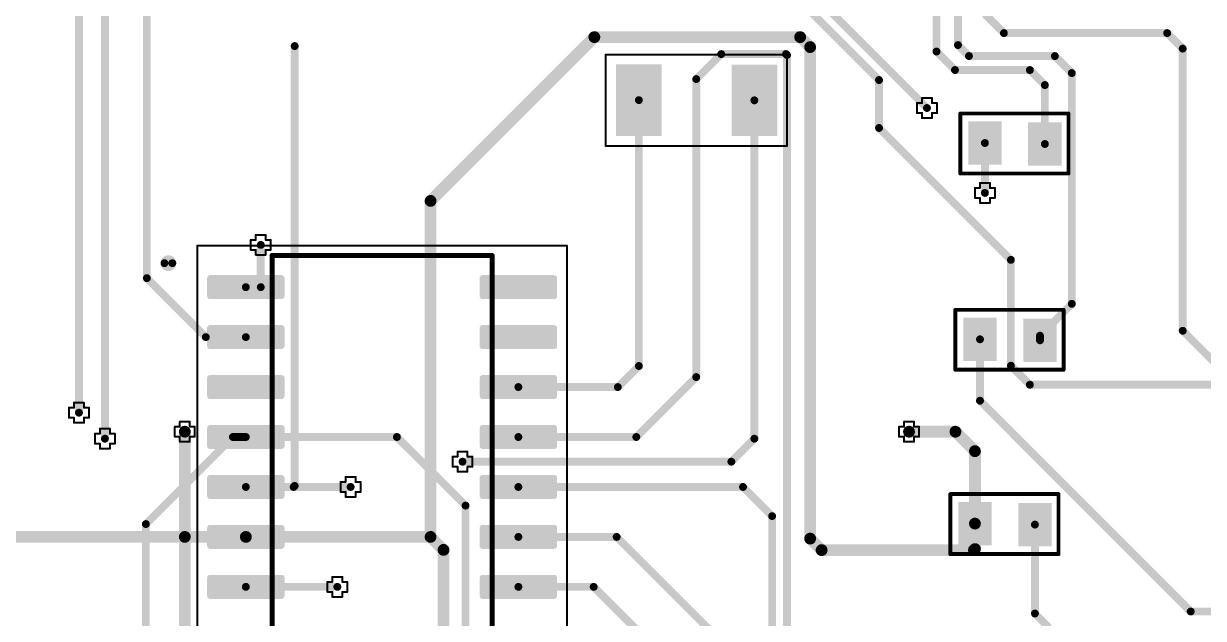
# Paper-space layout 'Лист1' of a CAD drawing. Header units: millimetres. Extents: x 20 to 579, y 6 to 381.
# Drawn here: x 165.99 to 195.99, y 294.32 to 309.45 of the extents above; entities that cross this region are included whole.
import ezdxf

# ---------------------------------------------------------------- set-up
doc = ezdxf.new("R2010")
doc.units = ezdxf.units.MM
for name, color, linetype in [('DrillDrawing', 1, 'Continuous'), ('Mechanical13', 56, 'Continuous'), ('Mechanical15', 56, 'Continuous'), ('Mechanical2', 216, 'Continuous'), ('TopLayer', 1, 'Continuous')]:
    doc.layers.add(name, color=color, linetype=linetype)

psp = doc.layouts.new('Лист1')

# ---------------------------------------------------------------- hatches: boundary and pattern name
at = {"layer": 'TopLayer'}
for points in [[(181.055, 308.41), (182.215, 308.41), (182.215, 306.591), (181.055, 306.591)], [(183.992, 308.405), (185.152, 308.405), (185.152, 306.585), (183.992, 306.585)], [(190.859, 306.96), (190.859, 305.86), (190.009, 305.86), (190.009, 306.96)], [(192.384, 306.935), (192.384, 305.835), (191.534, 305.835), (191.534, 306.935)], [(190.734, 301.969), (190.734, 300.869), (189.884, 300.869), (189.884, 301.969)], [(192.259, 301.944), (192.259, 300.844), (191.409, 300.844), (191.409, 301.944)], [(190.606, 297.283), (190.606, 296.183), (189.756, 296.183), (189.756, 297.283)], [(192.131, 297.258), (192.131, 296.158), (191.281, 296.158), (191.281, 297.258)]]:
    psp.add_hatch(color=256, dxfattribs=at).paths.add_polyline_path(points)
h = psp.add_hatch(color=256, dxfattribs=at)
edge = h.paths.add_edge_path()
edge.add_arc((170.732, 302.974), 0.0763, 90, 180)
edge.add_line((170.656, 302.974), (170.656, 302.517))
edge.add_arc((170.732, 302.517), 0.0763, 180, 270)
edge.add_line((170.732, 302.44), (172.549, 302.44))
edge.add_arc((172.549, 302.517), 0.0763, 270, 360)
edge.add_line((172.626, 302.517), (172.626, 302.974))
edge.add_arc((172.549, 302.974), 0.0763, 0, 90)
edge.add_line((172.549, 303.05), (170.732, 303.05))
h = psp.add_hatch(color=256, dxfattribs=at)
edge = h.paths.add_edge_path()
edge.add_arc((177.662, 302.974), 0.0763, 90, 180)
edge.add_line((177.586, 302.974), (177.586, 302.517))
edge.add_arc((177.662, 302.517), 0.0763, 180, 270)
edge.add_line((177.662, 302.44), (179.479, 302.44))
edge.add_arc((179.479, 302.517), 0.0763, 270, 360)
edge.add_line((179.556, 302.517), (179.556, 302.974))
edge.add_arc((179.479, 302.974), 0.0763, 0, 90)
edge.add_line((179.479, 303.05), (177.662, 303.05))
h = psp.add_hatch(color=256, dxfattribs=at)
edge = h.paths.add_edge_path()
edge.add_arc((170.732, 301.704), 0.0763, 90, 180)
edge.add_line((170.656, 301.704), (170.656, 301.247))
edge.add_arc((170.732, 301.247), 0.0763, 180, 270)
edge.add_line((170.732, 301.17), (172.549, 301.17))
edge.add_arc((172.549, 301.247), 0.0763, 270, 360)
edge.add_line((172.626, 301.247), (172.626, 301.704))
edge.add_arc((172.549, 301.704), 0.0763, 0, 90)
edge.add_line((172.549, 301.78), (170.732, 301.78))
h = psp.add_hatch(color=256, dxfattribs=at)
edge = h.paths.add_edge_path()
edge.add_arc((177.662, 301.704), 0.0763, 90, 180)
edge.add_line((177.586, 301.704), (177.586, 301.247))
edge.add_arc((177.662, 301.247), 0.0763, 180, 270)
edge.add_line((177.662, 301.17), (179.479, 301.17))
edge.add_arc((179.479, 301.247), 0.0763, 270, 360)
edge.add_line((179.556, 301.247), (179.556, 301.704))
edge.add_arc((179.479, 301.704), 0.0763, 0, 90)
edge.add_line((179.479, 301.78), (177.662, 301.78))
h = psp.add_hatch(color=256, dxfattribs=at)
edge = h.paths.add_edge_path()
edge.add_arc((170.732, 300.434), 0.0763, 90, 180)
edge.add_line((170.656, 300.434), (170.656, 299.977))
edge.add_arc((170.732, 299.977), 0.0763, 180, 270)
edge.add_line((170.732, 299.9), (172.549, 299.9))
edge.add_arc((172.549, 299.977), 0.0763, 270, 360)
edge.add_line((172.626, 299.977), (172.626, 300.434))
edge.add_arc((172.549, 300.434), 0.0763, 0, 90)
edge.add_line((172.549, 300.51), (170.732, 300.51))
h = psp.add_hatch(color=256, dxfattribs=at)
edge = h.paths.add_edge_path()
edge.add_arc((177.662, 300.434), 0.0763, 90, 180)
edge.add_line((177.586, 300.434), (177.586, 299.977))
edge.add_arc((177.662, 299.977), 0.0763, 180, 270)
edge.add_line((177.662, 299.9), (179.479, 299.9))
edge.add_arc((179.479, 299.977), 0.0763, 270, 360)
edge.add_line((179.556, 299.977), (179.556, 300.434))
edge.add_arc((179.479, 300.434), 0.0763, 0, 90)
edge.add_line((179.479, 300.51), (177.662, 300.51))
h = psp.add_hatch(color=256, dxfattribs=at)
edge = h.paths.add_edge_path()
edge.add_arc((170.732, 299.164), 0.0763, 90, 180)
edge.add_line((170.656, 299.164), (170.656, 298.707))
edge.add_arc((170.732, 298.707), 0.0763, 180, 270)
edge.add_line((170.732, 298.63), (172.549, 298.63))
edge.add_arc((172.549, 298.707), 0.0763, 270, 360)
edge.add_line((172.626, 298.707), (172.626, 299.164))
edge.add_arc((172.549, 299.164), 0.0763, 0, 90)
edge.add_line((172.549, 299.24), (170.732, 299.24))
h = psp.add_hatch(color=256, dxfattribs=at)
edge = h.paths.add_edge_path()
edge.add_arc((177.662, 299.164), 0.0763, 90, 180)
edge.add_line((177.586, 299.164), (177.586, 298.707))
edge.add_arc((177.662, 298.707), 0.0763, 180, 270)
edge.add_line((177.662, 298.63), (179.479, 298.63))
edge.add_arc((179.479, 298.707), 0.0763, 270, 360)
edge.add_line((179.556, 298.707), (179.556, 299.164))
edge.add_arc((179.479, 299.164), 0.0763, 0, 90)
edge.add_line((179.479, 299.24), (177.662, 299.24))
h = psp.add_hatch(color=256, dxfattribs=at)
edge = h.paths.add_edge_path()
edge.add_arc((170.732, 297.894), 0.0763, 90, 180)
edge.add_line((170.656, 297.894), (170.656, 297.437))
edge.add_arc((170.732, 297.437), 0.0763, 180, 270)
edge.add_line((170.732, 297.36), (172.549, 297.36))
edge.add_arc((172.549, 297.437), 0.0763, 270, 360)
edge.add_line((172.626, 297.437), (172.626, 297.894))
edge.add_arc((172.549, 297.894), 0.0763, 0, 90)
edge.add_line((172.549, 297.97), (170.732, 297.97))
h = psp.add_hatch(color=256, dxfattribs=at)
edge = h.paths.add_edge_path()
edge.add_arc((177.662, 297.894), 0.0763, 90, 180)
edge.add_line((177.586, 297.894), (177.586, 297.437))
edge.add_arc((177.662, 297.437), 0.0763, 180, 270)
edge.add_line((177.662, 297.36), (179.479, 297.36))
edge.add_arc((179.479, 297.437), 0.0763, 270, 360)
edge.add_line((179.556, 297.437), (179.556, 297.894))
edge.add_arc((179.479, 297.894), 0.0763, 0, 90)
edge.add_line((179.479, 297.97), (177.662, 297.97))
h = psp.add_hatch(color=256, dxfattribs=at)
edge = h.paths.add_edge_path()
edge.add_arc((170.732, 296.624), 0.0763, 90, 180)
edge.add_line((170.656, 296.624), (170.656, 296.167))
edge.add_arc((170.732, 296.167), 0.0763, 180, 270)
edge.add_line((170.732, 296.09), (172.549, 296.09))
edge.add_arc((172.549, 296.167), 0.0763, 270, 360)
edge.add_line((172.626, 296.167), (172.626, 296.624))
edge.add_arc((172.549, 296.624), 0.0763, 0, 90)
edge.add_line((172.549, 296.7), (170.732, 296.7))
h = psp.add_hatch(color=256, dxfattribs=at)
edge = h.paths.add_edge_path()
edge.add_arc((177.662, 296.624), 0.0763, 90, 180)
edge.add_line((177.586, 296.624), (177.586, 296.167))
edge.add_arc((177.662, 296.167), 0.0763, 180, 270)
edge.add_line((177.662, 296.09), (179.479, 296.09))
edge.add_arc((179.479, 296.167), 0.0763, 270, 360)
edge.add_line((179.556, 296.167), (179.556, 296.624))
edge.add_arc((179.479, 296.624), 0.0763, 0, 90)
edge.add_line((179.479, 296.7), (177.662, 296.7))
h = psp.add_hatch(color=256, dxfattribs=at)
edge = h.paths.add_edge_path()
edge.add_arc((170.732, 295.354), 0.0763, 90, 180)
edge.add_line((170.656, 295.354), (170.656, 294.897))
edge.add_arc((170.732, 294.897), 0.0763, 180, 270)
edge.add_line((170.732, 294.82), (172.549, 294.82))
edge.add_arc((172.549, 294.897), 0.0763, 270, 360)
edge.add_line((172.626, 294.897), (172.626, 295.354))
edge.add_arc((172.549, 295.354), 0.0763, 0, 90)
edge.add_line((172.549, 295.43), (170.732, 295.43))
h = psp.add_hatch(color=256, dxfattribs=at)
edge = h.paths.add_edge_path()
edge.add_arc((177.662, 295.354), 0.0763, 90, 180)
edge.add_line((177.586, 295.354), (177.586, 294.897))
edge.add_arc((177.662, 294.897), 0.0763, 180, 270)
edge.add_line((177.662, 294.82), (179.479, 294.82))
edge.add_arc((179.479, 294.897), 0.0763, 270, 360)
edge.add_line((179.556, 294.897), (179.556, 295.354))
edge.add_arc((179.479, 295.354), 0.0763, 0, 90)
edge.add_line((179.479, 295.43), (177.662, 295.43))

# ---------------------------------------------------------------- linework, layer by layer
at = {"layer": 'DrillDrawing', "const_width": 0.0508}
for points in [[(188.834, 307.427), (188.834, 307.554)], [(188.834, 307.554), (189.088, 307.554)], [(189.088, 307.427), (189.088, 307.554)], [(188.707, 307.173), (188.707, 307.427)], [(188.707, 307.427), (188.834, 307.427)], [(189.088, 307.427), (189.215, 307.427)], [(189.215, 307.173), (189.215, 307.427)], [(188.707, 307.173), (188.834, 307.173)], [(188.834, 307.046), (188.834, 307.173)], [(188.834, 307.046), (189.088, 307.046)], [(189.088, 307.173), (189.215, 307.173)], [(189.088, 307.046), (189.088, 307.173)], [(190.307, 305.268), (190.307, 305.395)], [(190.307, 305.395), (190.561, 305.395)], [(190.561, 305.268), (190.561, 305.395)], [(190.18, 305.014), (190.18, 305.268)], [(190.18, 305.268), (190.307, 305.268)], [(190.561, 305.268), (190.688, 305.268)], [(190.688, 305.014), (190.688, 305.268)], [(190.18, 305.014), (190.307, 305.014)], [(190.307, 304.887), (190.307, 305.014)], [(190.307, 304.887), (190.561, 304.887)], [(190.561, 305.014), (190.688, 305.014)], [(190.561, 304.887), (190.561, 305.014)], [(171.766, 303.693), (171.766, 303.947)], [(171.766, 303.947), (171.893, 303.947)], [(171.893, 303.947), (171.893, 304.074)], [(171.893, 304.074), (172.147, 304.074)], [(172.147, 303.947), (172.147, 304.074)], [(172.147, 303.947), (172.274, 303.947)], [(172.274, 303.693), (172.274, 303.947)], [(171.766, 303.693), (171.893, 303.693)], [(171.893, 303.566), (171.893, 303.693)], [(172.147, 303.693), (172.274, 303.693)], [(172.147, 303.566), (172.147, 303.693)], [(171.893, 303.566), (172.147, 303.566)], [(167.27, 299.68), (167.27, 299.807)], [(167.27, 299.807), (167.524, 299.807)], [(167.524, 299.68), (167.524, 299.807)], [(167.143, 299.426), (167.143, 299.68)], [(167.143, 299.68), (167.27, 299.68)], [(167.143, 299.426), (167.27, 299.426)], [(167.27, 299.299), (167.27, 299.426)], [(167.524, 299.68), (167.651, 299.68)], [(167.524, 299.426), (167.651, 299.426)], [(167.524, 299.299), (167.524, 299.426)], [(167.651, 299.426), (167.651, 299.68)], [(167.27, 299.299), (167.524, 299.299)], [(167.93, 299.019), (167.93, 299.146)], [(167.93, 299.146), (168.184, 299.146)], [(168.184, 299.019), (168.184, 299.146)], [(169.835, 298.943), (169.835, 299.197)], [(169.835, 299.197), (169.962, 299.197)], [(169.962, 299.197), (169.962, 299.324)], [(169.962, 299.324), (170.216, 299.324)], [(170.216, 299.197), (170.216, 299.324)], [(170.216, 299.197), (170.343, 299.197)], [(170.343, 298.943), (170.343, 299.197)], [(188.25, 298.943), (188.25, 299.197)], [(188.25, 299.197), (188.377, 299.197)], [(188.377, 299.197), (188.377, 299.324)], [(188.377, 299.324), (188.631, 299.324)], [(188.631, 299.197), (188.631, 299.324)], [(188.631, 299.197), (188.758, 299.197)], [(188.758, 298.943), (188.758, 299.197)], [(167.803, 298.765), (167.803, 299.019)], [(167.803, 299.019), (167.93, 299.019)], [(168.184, 299.019), (168.311, 299.019)], [(168.311, 298.765), (168.311, 299.019)], [(169.835, 298.943), (169.962, 298.943)], [(169.962, 298.816), (169.962, 298.943)], [(169.962, 298.816), (170.216, 298.816)], [(170.216, 298.943), (170.343, 298.943)], [(170.216, 298.816), (170.216, 298.943)], [(188.25, 298.943), (188.377, 298.943)], [(188.377, 298.816), (188.377, 298.943)], [(188.377, 298.816), (188.631, 298.816)], [(188.631, 298.943), (188.758, 298.943)], [(188.631, 298.816), (188.631, 298.943)], [(167.803, 298.765), (167.93, 298.765)], [(167.93, 298.638), (167.93, 298.765)], [(167.93, 298.638), (168.184, 298.638)], [(168.184, 298.765), (168.311, 298.765)], [(168.184, 298.638), (168.184, 298.765)], [(177.023, 298.435), (177.023, 298.562)], [(177.023, 298.562), (177.277, 298.562)], [(177.277, 298.435), (177.277, 298.562)], [(176.896, 298.181), (176.896, 298.435)], [(176.896, 298.435), (177.023, 298.435)], [(177.277, 298.435), (177.404, 298.435)], [(177.404, 298.181), (177.404, 298.435)], [(174.179, 297.792), (174.179, 297.919)], [(174.179, 297.919), (174.433, 297.919)], [(174.433, 297.792), (174.433, 297.919)], [(176.896, 298.181), (177.023, 298.181)], [(177.023, 298.054), (177.023, 298.181)], [(177.023, 298.054), (177.277, 298.054)], [(177.277, 298.181), (177.404, 298.181)], [(177.277, 298.054), (177.277, 298.181)], [(174.052, 297.538), (174.052, 297.792)], [(174.052, 297.792), (174.179, 297.792)], [(174.433, 297.792), (174.56, 297.792)], [(174.56, 297.538), (174.56, 297.792)], [(174.052, 297.538), (174.179, 297.538)], [(174.179, 297.411), (174.179, 297.538)], [(174.179, 297.411), (174.433, 297.411)], [(174.433, 297.538), (174.56, 297.538)], [(174.433, 297.411), (174.433, 297.538)], [(173.714, 294.998), (173.714, 295.252)], [(173.714, 295.252), (173.841, 295.252)], [(173.841, 295.252), (173.841, 295.379)], [(173.841, 295.379), (174.095, 295.379)], [(174.095, 295.252), (174.095, 295.379)], [(174.095, 295.252), (174.222, 295.252)], [(174.222, 294.998), (174.222, 295.252)], [(173.714, 294.998), (173.841, 294.998)], [(173.841, 294.871), (173.841, 294.998)], [(174.095, 294.998), (174.222, 294.998)], [(174.095, 294.871), (174.095, 294.998)], [(173.841, 294.871), (174.095, 294.871)]]:
    psp.add_lwpolyline(points, dxfattribs=at)
at = {"layer": 'DrillDrawing', "const_width": 0.0254}
for points in [[(188.822, 307.554, 1), (188.847, 307.554, 1)], [(188.822, 307.554, 1), (188.847, 307.554, 1)], [(189.076, 307.554, 1), (189.101, 307.554, 1)], [(189.076, 307.554, 1), (189.101, 307.554, 1)], [(188.695, 307.427, 1), (188.72, 307.427, 1)], [(188.695, 307.427, 1), (188.72, 307.427, 1)], [(188.822, 307.427, 1), (188.847, 307.427, 1)], [(188.822, 307.427, 1), (188.847, 307.427, 1)], [(189.076, 307.427, 1), (189.101, 307.427, 1)], [(189.076, 307.427, 1), (189.101, 307.427, 1)], [(189.203, 307.427, 1), (189.228, 307.427, 1)], [(189.203, 307.427, 1), (189.228, 307.427, 1)], [(188.695, 307.173, 1), (188.72, 307.173, 1)], [(188.695, 307.173, 1), (188.72, 307.173, 1)], [(188.822, 307.173, 1), (188.847, 307.173, 1)], [(188.822, 307.173, 1), (188.847, 307.173, 1)], [(188.822, 307.046, 1), (188.847, 307.046, 1)], [(188.822, 307.046, 1), (188.847, 307.046, 1)], [(189.076, 307.173, 1), (189.101, 307.173, 1)], [(189.076, 307.173, 1), (189.101, 307.173, 1)], [(189.076, 307.046, 1), (189.101, 307.046, 1)], [(189.076, 307.046, 1), (189.101, 307.046, 1)], [(189.203, 307.173, 1), (189.228, 307.173, 1)], [(189.203, 307.173, 1), (189.228, 307.173, 1)], [(190.294, 305.395, 1), (190.319, 305.395, 1)], [(190.294, 305.395, 1), (190.319, 305.395, 1)], [(190.548, 305.395, 1), (190.573, 305.395, 1)], [(190.548, 305.395, 1), (190.573, 305.395, 1)], [(190.167, 305.268, 1), (190.192, 305.268, 1)], [(190.167, 305.268, 1), (190.192, 305.268, 1)], [(190.294, 305.268, 1), (190.319, 305.268, 1)], [(190.294, 305.268, 1), (190.319, 305.268, 1)], [(190.548, 305.268, 1), (190.573, 305.268, 1)], [(190.548, 305.268, 1), (190.573, 305.268, 1)], [(190.675, 305.268, 1), (190.7, 305.268, 1)], [(190.675, 305.268, 1), (190.7, 305.268, 1)], [(190.167, 305.014, 1), (190.192, 305.014, 1)], [(190.167, 305.014, 1), (190.192, 305.014, 1)], [(190.294, 305.014, 1), (190.319, 305.014, 1)], [(190.294, 305.014, 1), (190.319, 305.014, 1)], [(190.294, 304.887, 1), (190.319, 304.887, 1)], [(190.294, 304.887, 1), (190.319, 304.887, 1)], [(190.548, 305.014, 1), (190.573, 305.014, 1)], [(190.548, 305.014, 1), (190.573, 305.014, 1)], [(190.548, 304.887, 1), (190.573, 304.887, 1)], [(190.548, 304.887, 1), (190.573, 304.887, 1)], [(190.675, 305.014, 1), (190.7, 305.014, 1)], [(190.675, 305.014, 1), (190.7, 305.014, 1)], [(171.753, 303.947, 1), (171.778, 303.947, 1)], [(171.753, 303.947, 1), (171.778, 303.947, 1)], [(171.88, 304.074, 1), (171.905, 304.074, 1)], [(171.88, 304.074, 1), (171.905, 304.074, 1)], [(171.88, 303.947, 1), (171.905, 303.947, 1)], [(171.88, 303.947, 1), (171.905, 303.947, 1)], [(172.134, 304.074, 1), (172.159, 304.074, 1)], [(172.134, 304.074, 1), (172.159, 304.074, 1)], [(172.134, 303.947, 1), (172.159, 303.947, 1)], [(172.134, 303.947, 1), (172.159, 303.947, 1)], [(172.261, 303.947, 1), (172.286, 303.947, 1)], [(172.261, 303.947, 1), (172.286, 303.947, 1)], [(171.753, 303.693, 1), (171.778, 303.693, 1)], [(171.753, 303.693, 1), (171.778, 303.693, 1)], [(171.88, 303.693, 1), (171.905, 303.693, 1)], [(171.88, 303.693, 1), (171.905, 303.693, 1)], [(172.134, 303.693, 1), (172.159, 303.693, 1)], [(172.134, 303.693, 1), (172.159, 303.693, 1)], [(172.261, 303.693, 1), (172.286, 303.693, 1)], [(172.261, 303.693, 1), (172.286, 303.693, 1)], [(171.88, 303.566, 1), (171.905, 303.566, 1)], [(171.88, 303.566, 1), (171.905, 303.566, 1)], [(172.134, 303.566, 1), (172.159, 303.566, 1)], [(172.134, 303.566, 1), (172.159, 303.566, 1)], [(167.257, 299.807, 1), (167.283, 299.807, 1)], [(167.257, 299.807, 1), (167.283, 299.807, 1)], [(167.511, 299.807, 1), (167.537, 299.807, 1)], [(167.511, 299.807, 1), (167.537, 299.807, 1)], [(167.13, 299.68, 1), (167.156, 299.68, 1)], [(167.13, 299.68, 1), (167.156, 299.68, 1)], [(167.13, 299.426, 1), (167.156, 299.426, 1)], [(167.13, 299.426, 1), (167.156, 299.426, 1)], [(167.257, 299.68, 1), (167.283, 299.68, 1)], [(167.257, 299.68, 1), (167.283, 299.68, 1)], [(167.257, 299.426, 1), (167.283, 299.426, 1)], [(167.257, 299.426, 1), (167.283, 299.426, 1)], [(167.511, 299.68, 1), (167.537, 299.68, 1)], [(167.511, 299.68, 1), (167.537, 299.68, 1)], [(167.511, 299.426, 1), (167.537, 299.426, 1)], [(167.511, 299.426, 1), (167.537, 299.426, 1)], [(167.638, 299.68, 1), (167.664, 299.68, 1)], [(167.638, 299.68, 1), (167.664, 299.68, 1)], [(167.638, 299.426, 1), (167.664, 299.426, 1)], [(167.638, 299.426, 1), (167.664, 299.426, 1)], [(167.257, 299.299, 1), (167.283, 299.299, 1)], [(167.257, 299.299, 1), (167.283, 299.299, 1)], [(167.511, 299.299, 1), (167.537, 299.299, 1)], [(167.511, 299.299, 1), (167.537, 299.299, 1)], [(167.918, 299.146, 1), (167.943, 299.146, 1)], [(167.918, 299.146, 1), (167.943, 299.146, 1)], [(168.172, 299.146, 1), (168.197, 299.146, 1)], [(168.172, 299.146, 1), (168.197, 299.146, 1)], [(169.823, 299.197, 1), (169.848, 299.197, 1)], [(169.823, 299.197, 1), (169.848, 299.197, 1)], [(169.95, 299.324, 1), (169.975, 299.324, 1)], [(169.95, 299.324, 1), (169.975, 299.324, 1)], [(169.95, 299.197, 1), (169.975, 299.197, 1)], [(169.95, 299.197, 1), (169.975, 299.197, 1)], [(170.204, 299.324, 1), (170.229, 299.324, 1)], [(170.204, 299.324, 1), (170.229, 299.324, 1)], [(170.204, 299.197, 1), (170.229, 299.197, 1)], [(170.204, 299.197, 1), (170.229, 299.197, 1)], [(170.331, 299.197, 1), (170.356, 299.197, 1)], [(170.331, 299.197, 1), (170.356, 299.197, 1)], [(188.238, 299.197, 1), (188.263, 299.197, 1)], [(188.238, 299.197, 1), (188.263, 299.197, 1)], [(188.365, 299.324, 1), (188.39, 299.324, 1)], [(188.365, 299.324, 1), (188.39, 299.324, 1)], [(188.365, 299.197, 1), (188.39, 299.197, 1)], [(188.365, 299.197, 1), (188.39, 299.197, 1)], [(188.619, 299.324, 1), (188.644, 299.324, 1)], [(188.619, 299.324, 1), (188.644, 299.324, 1)], [(188.619, 299.197, 1), (188.644, 299.197, 1)], [(188.619, 299.197, 1), (188.644, 299.197, 1)], [(188.746, 299.197, 1), (188.771, 299.197, 1)], [(188.746, 299.197, 1), (188.771, 299.197, 1)], [(167.791, 299.019, 1), (167.816, 299.019, 1)], [(167.791, 299.019, 1), (167.816, 299.019, 1)], [(167.918, 299.019, 1), (167.943, 299.019, 1)], [(167.918, 299.019, 1), (167.943, 299.019, 1)], [(168.172, 299.019, 1), (168.197, 299.019, 1)], [(168.172, 299.019, 1), (168.197, 299.019, 1)], [(168.299, 299.019, 1), (168.324, 299.019, 1)], [(168.299, 299.019, 1), (168.324, 299.019, 1)], [(169.823, 298.943, 1), (169.848, 298.943, 1)], [(169.823, 298.943, 1), (169.848, 298.943, 1)], [(169.95, 298.943, 1), (169.975, 298.943, 1)], [(169.95, 298.943, 1), (169.975, 298.943, 1)], [(169.95, 298.816, 1), (169.975, 298.816, 1)], [(169.95, 298.816, 1), (169.975, 298.816, 1)], [(170.204, 298.943, 1), (170.229, 298.943, 1)], [(170.204, 298.943, 1), (170.229, 298.943, 1)], [(170.204, 298.816, 1), (170.229, 298.816, 1)], [(170.204, 298.816, 1), (170.229, 298.816, 1)], [(170.331, 298.943, 1), (170.356, 298.943, 1)], [(170.331, 298.943, 1), (170.356, 298.943, 1)], [(188.238, 298.943, 1), (188.263, 298.943, 1)], [(188.238, 298.943, 1), (188.263, 298.943, 1)], [(188.365, 298.943, 1), (188.39, 298.943, 1)], [(188.365, 298.943, 1), (188.39, 298.943, 1)], [(188.365, 298.816, 1), (188.39, 298.816, 1)], [(188.365, 298.816, 1), (188.39, 298.816, 1)], [(188.619, 298.943, 1), (188.644, 298.943, 1)], [(188.619, 298.943, 1), (188.644, 298.943, 1)], [(188.619, 298.816, 1), (188.644, 298.816, 1)], [(188.619, 298.816, 1), (188.644, 298.816, 1)], [(188.746, 298.943, 1), (188.771, 298.943, 1)], [(188.746, 298.943, 1), (188.771, 298.943, 1)], [(167.791, 298.765, 1), (167.816, 298.765, 1)], [(167.791, 298.765, 1), (167.816, 298.765, 1)], [(167.918, 298.765, 1), (167.943, 298.765, 1)], [(167.918, 298.765, 1), (167.943, 298.765, 1)], [(167.918, 298.638, 1), (167.943, 298.638, 1)], [(167.918, 298.638, 1), (167.943, 298.638, 1)], [(168.172, 298.765, 1), (168.197, 298.765, 1)], [(168.172, 298.765, 1), (168.197, 298.765, 1)], [(168.172, 298.638, 1), (168.197, 298.638, 1)], [(168.172, 298.638, 1), (168.197, 298.638, 1)], [(168.299, 298.765, 1), (168.324, 298.765, 1)], [(168.299, 298.765, 1), (168.324, 298.765, 1)], [(177.011, 298.562, 1), (177.036, 298.562, 1)], [(177.011, 298.562, 1), (177.036, 298.562, 1)], [(177.265, 298.562, 1), (177.29, 298.562, 1)], [(177.265, 298.562, 1), (177.29, 298.562, 1)], [(176.884, 298.435, 1), (176.909, 298.435, 1)], [(176.884, 298.435, 1), (176.909, 298.435, 1)], [(177.011, 298.435, 1), (177.036, 298.435, 1)], [(177.011, 298.435, 1), (177.036, 298.435, 1)], [(177.265, 298.435, 1), (177.29, 298.435, 1)], [(177.265, 298.435, 1), (177.29, 298.435, 1)], [(177.392, 298.435, 1), (177.417, 298.435, 1)], [(177.392, 298.435, 1), (177.417, 298.435, 1)], [(174.166, 297.919, 1), (174.191, 297.919, 1)], [(174.166, 297.919, 1), (174.191, 297.919, 1)], [(174.42, 297.919, 1), (174.445, 297.919, 1)], [(174.42, 297.919, 1), (174.445, 297.919, 1)], [(176.884, 298.181, 1), (176.909, 298.181, 1)], [(176.884, 298.181, 1), (176.909, 298.181, 1)], [(177.011, 298.181, 1), (177.036, 298.181, 1)], [(177.011, 298.181, 1), (177.036, 298.181, 1)], [(177.011, 298.054, 1), (177.036, 298.054, 1)], [(177.011, 298.054, 1), (177.036, 298.054, 1)], [(177.265, 298.181, 1), (177.29, 298.181, 1)], [(177.265, 298.181, 1), (177.29, 298.181, 1)], [(177.265, 298.054, 1), (177.29, 298.054, 1)], [(177.265, 298.054, 1), (177.29, 298.054, 1)], [(177.392, 298.181, 1), (177.417, 298.181, 1)], [(177.392, 298.181, 1), (177.417, 298.181, 1)], [(174.039, 297.792, 1), (174.064, 297.792, 1)], [(174.039, 297.792, 1), (174.064, 297.792, 1)], [(174.166, 297.792, 1), (174.191, 297.792, 1)], [(174.166, 297.792, 1), (174.191, 297.792, 1)], [(174.42, 297.792, 1), (174.445, 297.792, 1)], [(174.42, 297.792, 1), (174.445, 297.792, 1)], [(174.547, 297.792, 1), (174.572, 297.792, 1)], [(174.547, 297.792, 1), (174.572, 297.792, 1)], [(174.039, 297.538, 1), (174.064, 297.538, 1)], [(174.039, 297.538, 1), (174.064, 297.538, 1)], [(174.166, 297.538, 1), (174.191, 297.538, 1)], [(174.166, 297.538, 1), (174.191, 297.538, 1)], [(174.166, 297.411, 1), (174.191, 297.411, 1)], [(174.166, 297.411, 1), (174.191, 297.411, 1)], [(174.42, 297.538, 1), (174.445, 297.538, 1)], [(174.42, 297.538, 1), (174.445, 297.538, 1)], [(174.42, 297.411, 1), (174.445, 297.411, 1)], [(174.42, 297.411, 1), (174.445, 297.411, 1)], [(174.547, 297.538, 1), (174.572, 297.538, 1)], [(174.547, 297.538, 1), (174.572, 297.538, 1)], [(173.701, 295.252, 1), (173.726, 295.252, 1)], [(173.701, 295.252, 1), (173.726, 295.252, 1)], [(173.828, 295.379, 1), (173.853, 295.379, 1)], [(173.828, 295.379, 1), (173.853, 295.379, 1)], [(173.828, 295.252, 1), (173.853, 295.252, 1)], [(173.828, 295.252, 1), (173.853, 295.252, 1)], [(174.082, 295.379, 1), (174.107, 295.379, 1)], [(174.082, 295.379, 1), (174.107, 295.379, 1)], [(174.082, 295.252, 1), (174.107, 295.252, 1)], [(174.082, 295.252, 1), (174.107, 295.252, 1)], [(174.209, 295.252, 1), (174.234, 295.252, 1)], [(174.209, 295.252, 1), (174.234, 295.252, 1)], [(173.701, 294.998, 1), (173.726, 294.998, 1)], [(173.701, 294.998, 1), (173.726, 294.998, 1)], [(173.828, 294.998, 1), (173.853, 294.998, 1)], [(173.828, 294.998, 1), (173.853, 294.998, 1)], [(174.082, 294.998, 1), (174.107, 294.998, 1)], [(174.082, 294.998, 1), (174.107, 294.998, 1)], [(174.209, 294.998, 1), (174.234, 294.998, 1)], [(174.209, 294.998, 1), (174.234, 294.998, 1)], [(173.828, 294.871, 1), (173.853, 294.871, 1)], [(173.828, 294.871, 1), (173.853, 294.871, 1)], [(174.082, 294.871, 1), (174.107, 294.871, 1)], [(174.082, 294.871, 1), (174.107, 294.871, 1)]]:
    psp.add_lwpolyline(points, format="xyb", close=True, dxfattribs=at)
at = {"layer": 'Mechanical13', "const_width": 0.127}
for points in [[(172.306, 293.05), (172.306, 303.55)], [(172.306, 303.55), (177.906, 303.55)], [(177.906, 293.05), (177.906, 303.55)]]:
    psp.add_lwpolyline(points, dxfattribs=at)
at = {"layer": 'Mechanical13'}
for points, const_width in [([(172.274, 303.55, 1), (172.337, 303.55, 1)], 0.0635), ([(172.274, 303.55, 1), (172.337, 303.55, 1)], 0.0635), ([(177.874, 303.55, 1), (177.937, 303.55, 1)], 0.0635), ([(177.874, 303.55, 1), (177.937, 303.55, 1)], 0.0635), ([(169.771, 303.355, 1), (169.571, 303.355, 1)], 0.2), ([(169.521, 303.355, 1), (169.621, 303.355, 1)], 0.1), ([(169.721, 303.355, 1), (169.821, 303.355, 1)], 0.1)]:
    psp.add_lwpolyline(points, format="xyb", close=True, dxfattribs=dict(at, const_width=const_width))
at = {"layer": 'Mechanical15', "const_width": 0.05}
for points in [[(180.789, 306.337), (180.789, 308.654)], [(180.789, 308.654), (185.405, 308.654)], [(185.405, 306.337), (185.405, 308.654)], [(180.789, 306.337), (185.405, 306.337)], [(170.406, 292.801), (170.406, 303.8)], [(170.406, 303.8), (179.806, 303.8)], [(179.806, 292.801), (179.806, 303.8)]]:
    psp.add_lwpolyline(points, dxfattribs=at)
at = {"layer": 'Mechanical15', "const_width": 0.025}
for points in [[(180.776, 308.654, 1), (180.801, 308.654, 1)], [(180.776, 308.654, 1), (180.801, 308.654, 1)], [(185.392, 308.654, 1), (185.417, 308.654, 1)], [(185.392, 308.654, 1), (185.417, 308.654, 1)], [(180.776, 306.337, 1), (180.801, 306.337, 1)], [(180.776, 306.337, 1), (180.801, 306.337, 1)], [(185.392, 306.337, 1), (185.417, 306.337, 1)], [(185.392, 306.337, 1), (185.417, 306.337, 1)], [(170.393, 303.8, 1), (170.418, 303.8, 1)], [(170.393, 303.8, 1), (170.418, 303.8, 1)], [(179.793, 303.8, 1), (179.818, 303.8, 1)], [(179.793, 303.8, 1), (179.818, 303.8, 1)]]:
    psp.add_lwpolyline(points, format="xyb", close=True, dxfattribs=at)
at = {"layer": 'Mechanical2', "const_width": 0.1}
for points in [[(189.809, 305.635), (189.809, 307.16)], [(189.809, 307.16), (192.559, 307.16)], [(192.559, 305.635), (192.559, 307.16)], [(189.809, 305.635), (192.559, 305.635)], [(189.684, 300.644), (189.684, 302.169)], [(189.684, 302.169), (192.434, 302.169)], [(192.434, 300.644), (192.434, 302.169)], [(189.684, 300.644), (192.434, 300.644)], [(189.556, 295.958), (189.556, 297.484)], [(189.556, 297.484), (192.306, 297.484)], [(192.306, 295.958), (192.306, 297.484)], [(189.556, 295.958), (192.306, 295.958)]]:
    psp.add_lwpolyline(points, dxfattribs=at)
at = {"layer": 'Mechanical2', "const_width": 0.05}
for points in [[(189.784, 307.16, 1), (189.834, 307.16, 1)], [(189.784, 307.16, 1), (189.834, 307.16, 1)], [(192.534, 307.16, 1), (192.584, 307.16, 1)], [(192.534, 307.16, 1), (192.584, 307.16, 1)], [(189.784, 305.635, 1), (189.834, 305.635, 1)], [(189.784, 305.635, 1), (189.834, 305.635, 1)], [(192.534, 305.635, 1), (192.584, 305.635, 1)], [(192.534, 305.635, 1), (192.584, 305.635, 1)], [(189.659, 302.169, 1), (189.709, 302.169, 1)], [(189.659, 302.169, 1), (189.709, 302.169, 1)], [(192.409, 302.169, 1), (192.459, 302.169, 1)], [(192.409, 302.169, 1), (192.459, 302.169, 1)], [(189.659, 300.644, 1), (189.709, 300.644, 1)], [(189.659, 300.644, 1), (189.709, 300.644, 1)], [(192.409, 300.644, 1), (192.459, 300.644, 1)], [(192.409, 300.644, 1), (192.459, 300.644, 1)], [(189.531, 297.484, 1), (189.581, 297.484, 1)], [(189.531, 297.484, 1), (189.581, 297.484, 1)], [(192.281, 297.484, 1), (192.331, 297.484, 1)], [(192.281, 297.484, 1), (192.331, 297.484, 1)], [(189.531, 295.958, 1), (189.581, 295.958, 1)], [(189.531, 295.958, 1), (189.581, 295.958, 1)], [(192.281, 295.958, 1), (192.331, 295.958, 1)], [(192.281, 295.958, 1), (192.331, 295.958, 1)]]:
    psp.add_lwpolyline(points, format="xyb", close=True, dxfattribs=at)
at = {"layer": 'TopLayer'}
for points, const_width in [([(189.749, 308.9), (189.749, 323.429)], 0.2), ([(167.397, 299.553), (167.397, 318.73)], 0.2), ([(168.057, 298.892), (168.057, 318.214)], 0.2), ([(169.124, 302.974), (169.124, 317.13)], 0.2), ([(179.673, 316.588), (188.961, 307.3)], 0.2), ([(180.435, 315.318), (187.742, 308.011)], 0.2), ([(189.203, 308.735), (189.203, 311.3)], 0.2), ([(190.435, 309.687), (190.917, 309.205)], 0.2), ([(176.338, 304.938), (180.503, 309.103)], 0.3), ([(180.503, 309.103), (185.736, 309.103)], 0.3), ([(185.736, 309.103), (185.99, 308.849)], 0.3), ([(190.917, 309.205), (195.07, 309.205)], 0.2), ([(195.07, 309.205), (195.464, 308.811)], 0.2), ([(172.883, 297.691), (172.883, 308.875)], 0.2), ([(183.094, 308.036), (183.729, 308.671)], 0.2), ([(183.729, 308.671), (185.376, 308.671)], 0.2), ([(185.376, 308.671), (185.402, 308.646)], 0.2), ([(185.402, 293.003), (185.402, 308.646)], 0.2), ([(185.99, 296.352), (185.99, 308.849)], 0.3), ([(189.203, 308.735), (189.673, 308.265)], 0.2), ([(189.749, 308.9), (190.028, 308.621)], 0.2), ([(190.028, 308.621), (192.213, 308.621)], 0.2), ([(192.213, 308.621), (192.644, 308.189)], 0.2), ([(195.464, 301.636), (195.464, 308.811)], 0.2), ([(183.094, 300.459), (183.094, 308.036)], 0.2), ([(187.742, 306.792), (187.742, 308.011)], 0.2), ([(189.673, 308.265), (191.578, 308.265)], 0.2), ([(191.578, 308.265), (191.959, 307.884)], 0.2), ([(192.644, 302.321), (192.644, 308.189)], 0.2), ([(191.959, 306.385), (191.959, 307.884)], 0.2), ([(181.635, 300.74), (181.635, 307.5)], 0.2), ([(184.572, 298.892), (184.572, 307.495)], 0.2), ([(187.742, 306.792), (191.095, 303.439)], 0.2), ([(190.434, 305.141), (190.434, 306.41)], 0.2), ([(176.338, 296.395), (176.338, 304.938)], 0.3), ([(172.02, 302.745), (172.02, 303.82)], 0.2), ([(191.095, 300.747), (191.095, 303.439)], 0.2), ([(169.124, 302.974), (170.623, 301.475)], 0.2), ([(171.641, 302.745), (172.02, 302.745)], 0.2), ([(191.834, 301.511), (192.644, 302.321)], 0.2), ([(170.623, 301.475), (171.641, 301.475)], 0.2), ([(190.309, 299.857), (190.309, 301.419)], 0.2), ([(191.834, 301.394), (191.834, 301.511)], 0.2), ([(195.464, 301.636), (196.467, 300.632)], 0.2), ([(181.1, 300.205), (181.635, 300.74)], 0.2), ([(191.095, 300.747), (191.578, 300.264)], 0.2), ([(181.57, 298.935), (183.094, 300.459)], 0.2), ([(191.578, 300.264), (198.245, 300.264)], 0.2), ([(178.571, 300.205), (181.1, 300.205)], 0.2), ([(190.309, 299.857), (195.667, 294.498)], 0.2), ([(170.089, 296.395), (170.089, 299.07)], 0.3), ([(188.504, 299.07), (189.685, 299.07)], 0.3), ([(189.685, 299.07), (190.181, 298.575)], 0.3), ([(169.099, 296.722), (171.312, 298.935)], 0.2), ([(171.312, 298.935), (171.641, 298.935)], 0.2), ([(171.641, 298.935), (175.482, 298.935)], 0.2), ([(175.482, 298.935), (177.227, 297.191)], 0.2), ([(178.571, 298.935), (181.57, 298.935)], 0.2), ([(183.987, 298.308), (184.572, 298.892)], 0.2), ([(190.181, 296.733), (190.181, 298.575)], 0.3), ([(177.15, 298.308), (183.987, 298.308)], 0.2), ([(171.641, 297.665), (172.858, 297.665)], 0.2), ([(172.858, 297.665), (172.883, 297.691)], 0.2), ([(172.858, 297.665), (174.306, 297.665)], 0.2), ([(178.571, 297.665), (184.283, 297.665)], 0.2), ([(184.283, 297.665), (185.024, 296.924)], 0.2), ([(177.227, 280.795), (177.227, 297.191)], 0.2), ([(185.024, 286.192), (185.024, 296.924)], 0.2), ([(169.099, 286.7), (169.099, 296.722)], 0.2), ([(190.181, 296.086), (190.181, 296.733)], 0.3), ([(191.706, 294.447), (191.706, 296.708)], 0.2), ([(162.952, 296.395), (170.089, 296.395)], 0.3), ([(170.089, 293.965), (170.089, 296.395)], 0.3), ([(170.089, 296.395), (171.641, 296.395)], 0.3), ([(171.641, 296.395), (176.338, 296.395)], 0.3), ([(176.338, 296.395), (176.668, 296.065)], 0.3), ([(178.571, 296.395), (181.07, 296.395)], 0.2), ([(181.07, 296.395), (183.554, 293.912)], 0.2), ([(185.99, 296.352), (186.282, 296.06)], 0.3), ([(176.668, 285.596), (176.668, 296.065)], 0.3), ([(186.282, 296.06), (190.155, 296.06)], 0.3), ([(190.155, 296.06), (190.181, 296.086)], 0.3), ([(171.641, 295.125), (173.968, 295.125)], 0.2), ([(178.571, 295.125), (180.486, 295.125)], 0.2), ([(180.486, 295.125), (182.682, 292.929)], 0.2), ([(191.706, 294.447), (192.061, 294.092)], 0.2), ([(195.667, 294.498), (206.145, 294.498)], 0.2)]:
    psp.add_lwpolyline(points, dxfattribs=dict(at, const_width=const_width))
for points, const_width in [([(180.428, 309.103, 1), (180.578, 309.103, 1)], 0.15), ([(180.428, 309.103, 1), (180.578, 309.103, 1)], 0.15), ([(185.661, 309.103, 1), (185.811, 309.103, 1)], 0.15), ([(185.661, 309.103, 1), (185.811, 309.103, 1)], 0.15), ([(190.867, 309.205, 1), (190.967, 309.205, 1)], 0.1), ([(190.867, 309.205, 1), (190.967, 309.205, 1)], 0.1), ([(195.02, 309.205, 1), (195.12, 309.205, 1)], 0.1), ([(195.02, 309.205, 1), (195.12, 309.205, 1)], 0.1), ([(172.833, 308.875, 1), (172.933, 308.875, 1)], 0.1), ([(183.679, 308.671, 1), (183.779, 308.671, 1)], 0.1), ([(183.679, 308.671, 1), (183.779, 308.671, 1)], 0.1), ([(185.326, 308.671, 1), (185.426, 308.671, 1)], 0.1), ([(185.326, 308.671, 1), (185.426, 308.671, 1)], 0.1), ([(185.352, 308.646, 1), (185.452, 308.646, 1)], 0.1), ([(185.352, 308.646, 1), (185.452, 308.646, 1)], 0.1), ([(185.915, 308.849, 1), (186.065, 308.849, 1)], 0.15), ([(185.915, 308.849, 1), (186.065, 308.849, 1)], 0.15), ([(189.153, 308.735, 1), (189.253, 308.735, 1)], 0.1), ([(189.153, 308.735, 1), (189.253, 308.735, 1)], 0.1), ([(189.699, 308.9, 1), (189.799, 308.9, 1)], 0.1), ([(189.699, 308.9, 1), (189.799, 308.9, 1)], 0.1), ([(189.978, 308.621, 1), (190.078, 308.621, 1)], 0.1), ([(189.978, 308.621, 1), (190.078, 308.621, 1)], 0.1), ([(192.163, 308.621, 1), (192.263, 308.621, 1)], 0.1), ([(192.163, 308.621, 1), (192.263, 308.621, 1)], 0.1), ([(195.414, 308.811, 1), (195.514, 308.811, 1)], 0.1), ([(195.414, 308.811, 1), (195.514, 308.811, 1)], 0.1), ([(183.044, 308.036, 1), (183.144, 308.036, 1)], 0.1), ([(183.044, 308.036, 1), (183.144, 308.036, 1)], 0.1), ([(187.692, 308.011, 1), (187.792, 308.011, 1)], 0.1), ([(187.692, 308.011, 1), (187.792, 308.011, 1)], 0.1), ([(189.623, 308.265, 1), (189.723, 308.265, 1)], 0.1), ([(189.623, 308.265, 1), (189.723, 308.265, 1)], 0.1), ([(191.528, 308.265, 1), (191.628, 308.265, 1)], 0.1), ([(191.528, 308.265, 1), (191.628, 308.265, 1)], 0.1), ([(192.594, 308.189, 1), (192.694, 308.189, 1)], 0.1), ([(192.594, 308.189, 1), (192.694, 308.189, 1)], 0.1), ([(191.909, 307.884, 1), (192.009, 307.884, 1)], 0.1), ([(191.909, 307.884, 1), (192.009, 307.884, 1)], 0.1), ([(181.585, 307.5, 1), (181.685, 307.5, 1)], 0.1), ([(184.522, 307.495, 1), (184.622, 307.495, 1)], 0.1), ([(188.911, 307.3, 1), (189.011, 307.3, 1)], 0.1), ([(187.692, 306.792, 1), (187.792, 306.792, 1)], 0.1), ([(187.692, 306.792, 1), (187.792, 306.792, 1)], 0.1), ([(190.384, 306.41, 1), (190.484, 306.41, 1)], 0.1), ([(191.909, 306.385, 1), (192.009, 306.385, 1)], 0.1), ([(190.384, 305.141, 1), (190.484, 305.141, 1)], 0.1), ([(176.263, 304.938, 1), (176.413, 304.938, 1)], 0.15), ([(176.263, 304.938, 1), (176.413, 304.938, 1)], 0.15), ([(171.97, 303.82, 1), (172.07, 303.82, 1)], 0.1), ([(191.045, 303.439, 1), (191.145, 303.439, 1)], 0.1), ([(191.045, 303.439, 1), (191.145, 303.439, 1)], 0.1), ([(169.074, 302.974, 1), (169.174, 302.974, 1)], 0.1), ([(169.074, 302.974, 1), (169.174, 302.974, 1)], 0.1), ([(171.591, 302.745, 1), (171.691, 302.745, 1)], 0.1), ([(171.97, 302.745, 1), (172.07, 302.745, 1)], 0.1), ([(171.97, 302.745, 1), (172.07, 302.745, 1)], 0.1), ([(192.594, 302.321, 1), (192.694, 302.321, 1)], 0.1), ([(192.594, 302.321, 1), (192.694, 302.321, 1)], 0.1), ([(170.573, 301.475, 1), (170.673, 301.475, 1)], 0.1), ([(170.573, 301.475, 1), (170.673, 301.475, 1)], 0.1), ([(171.591, 301.475, 1), (171.691, 301.475, 1)], 0.1), ([(190.259, 301.419, 1), (190.359, 301.419, 1)], 0.1), ([(191.784, 301.511, 1), (191.884, 301.511, 1)], 0.1), ([(191.784, 301.511, 1), (191.884, 301.511, 1)], 0.1), ([(195.414, 301.636, 1), (195.514, 301.636, 1)], 0.1), ([(195.414, 301.636, 1), (195.514, 301.636, 1)], 0.1), ([(191.784, 301.394, 1), (191.884, 301.394, 1)], 0.1), ([(181.585, 300.74, 1), (181.685, 300.74, 1)], 0.1), ([(181.585, 300.74, 1), (181.685, 300.74, 1)], 0.1), ([(191.045, 300.747, 1), (191.145, 300.747, 1)], 0.1), ([(191.045, 300.747, 1), (191.145, 300.747, 1)], 0.1), ([(183.044, 300.459, 1), (183.144, 300.459, 1)], 0.1), ([(183.044, 300.459, 1), (183.144, 300.459, 1)], 0.1), ([(191.528, 300.264, 1), (191.628, 300.264, 1)], 0.1), ([(191.528, 300.264, 1), (191.628, 300.264, 1)], 0.1), ([(178.521, 300.205, 1), (178.621, 300.205, 1)], 0.1), ([(181.05, 300.205, 1), (181.15, 300.205, 1)], 0.1), ([(181.05, 300.205, 1), (181.15, 300.205, 1)], 0.1), ([(190.259, 299.857, 1), (190.359, 299.857, 1)], 0.1), ([(190.259, 299.857, 1), (190.359, 299.857, 1)], 0.1), ([(167.347, 299.553, 1), (167.447, 299.553, 1)], 0.1), ([(170.014, 299.07, 1), (170.164, 299.07, 1)], 0.15), ([(188.429, 299.07, 1), (188.579, 299.07, 1)], 0.15), ([(189.61, 299.07, 1), (189.76, 299.07, 1)], 0.15), ([(189.61, 299.07, 1), (189.76, 299.07, 1)], 0.15), ([(168.007, 298.892, 1), (168.107, 298.892, 1)], 0.1), ([(171.262, 298.935, 1), (171.362, 298.935, 1)], 0.1), ([(171.262, 298.935, 1), (171.362, 298.935, 1)], 0.1), ([(171.591, 298.935, 1), (171.691, 298.935, 1)], 0.1), ([(171.591, 298.935, 1), (171.691, 298.935, 1)], 0.1), ([(175.432, 298.935, 1), (175.532, 298.935, 1)], 0.1), ([(175.432, 298.935, 1), (175.532, 298.935, 1)], 0.1), ([(178.521, 298.935, 1), (178.621, 298.935, 1)], 0.1), ([(181.52, 298.935, 1), (181.62, 298.935, 1)], 0.1), ([(181.52, 298.935, 1), (181.62, 298.935, 1)], 0.1), ([(184.522, 298.892, 1), (184.622, 298.892, 1)], 0.1), ([(184.522, 298.892, 1), (184.622, 298.892, 1)], 0.1), ([(190.106, 298.575, 1), (190.256, 298.575, 1)], 0.15), ([(190.106, 298.575, 1), (190.256, 298.575, 1)], 0.15), ([(177.1, 298.308, 1), (177.2, 298.308, 1)], 0.1), ([(183.937, 298.308, 1), (184.037, 298.308, 1)], 0.1), ([(183.937, 298.308, 1), (184.037, 298.308, 1)], 0.1), ([(171.591, 297.665, 1), (171.691, 297.665, 1)], 0.1), ([(172.808, 297.665, 1), (172.908, 297.665, 1)], 0.1), ([(172.808, 297.665, 1), (172.908, 297.665, 1)], 0.1), ([(172.808, 297.665, 1), (172.908, 297.665, 1)], 0.1), ([(172.833, 297.691, 1), (172.933, 297.691, 1)], 0.1), ([(172.833, 297.691, 1), (172.933, 297.691, 1)], 0.1), ([(174.256, 297.665, 1), (174.356, 297.665, 1)], 0.1), ([(178.521, 297.665, 1), (178.621, 297.665, 1)], 0.1), ([(184.233, 297.665, 1), (184.333, 297.665, 1)], 0.1), ([(184.233, 297.665, 1), (184.333, 297.665, 1)], 0.1), ([(177.177, 297.191, 1), (177.277, 297.191, 1)], 0.1), ([(177.177, 297.191, 1), (177.277, 297.191, 1)], 0.1), ([(184.974, 296.924, 1), (185.074, 296.924, 1)], 0.1), ([(184.974, 296.924, 1), (185.074, 296.924, 1)], 0.1), ([(169.049, 296.722, 1), (169.149, 296.722, 1)], 0.1), ([(169.049, 296.722, 1), (169.149, 296.722, 1)], 0.1), ([(190.106, 296.733, 1), (190.256, 296.733, 1)], 0.15), ([(190.106, 296.733, 1), (190.256, 296.733, 1)], 0.15), ([(191.656, 296.708, 1), (191.756, 296.708, 1)], 0.1), ([(170.014, 296.395, 1), (170.164, 296.395, 1)], 0.15), ([(170.014, 296.395, 1), (170.164, 296.395, 1)], 0.15), ([(170.014, 296.395, 1), (170.164, 296.395, 1)], 0.15), ([(170.014, 296.395, 1), (170.164, 296.395, 1)], 0.15), ([(171.566, 296.395, 1), (171.716, 296.395, 1)], 0.15), ([(171.566, 296.395, 1), (171.716, 296.395, 1)], 0.15), ([(176.263, 296.395, 1), (176.413, 296.395, 1)], 0.15), ([(176.263, 296.395, 1), (176.413, 296.395, 1)], 0.15), ([(176.263, 296.395, 1), (176.413, 296.395, 1)], 0.15), ([(178.521, 296.395, 1), (178.621, 296.395, 1)], 0.1), ([(181.02, 296.395, 1), (181.12, 296.395, 1)], 0.1), ([(181.02, 296.395, 1), (181.12, 296.395, 1)], 0.1), ([(185.915, 296.352, 1), (186.065, 296.352, 1)], 0.15), ([(185.915, 296.352, 1), (186.065, 296.352, 1)], 0.15), ([(176.593, 296.065, 1), (176.743, 296.065, 1)], 0.15), ([(176.593, 296.065, 1), (176.743, 296.065, 1)], 0.15), ([(186.207, 296.06, 1), (186.357, 296.06, 1)], 0.15), ([(186.207, 296.06, 1), (186.357, 296.06, 1)], 0.15), ([(190.08, 296.06, 1), (190.23, 296.06, 1)], 0.15), ([(190.08, 296.06, 1), (190.23, 296.06, 1)], 0.15), ([(190.106, 296.086, 1), (190.256, 296.086, 1)], 0.15), ([(190.106, 296.086, 1), (190.256, 296.086, 1)], 0.15), ([(171.591, 295.125, 1), (171.691, 295.125, 1)], 0.1), ([(173.918, 295.125, 1), (174.018, 295.125, 1)], 0.1), ([(178.521, 295.125, 1), (178.621, 295.125, 1)], 0.1), ([(180.436, 295.125, 1), (180.536, 295.125, 1)], 0.1), ([(180.436, 295.125, 1), (180.536, 295.125, 1)], 0.1), ([(191.656, 294.447, 1), (191.756, 294.447, 1)], 0.1), ([(191.656, 294.447, 1), (191.756, 294.447, 1)], 0.1), ([(195.617, 294.498, 1), (195.717, 294.498, 1)], 0.1), ([(195.617, 294.498, 1), (195.717, 294.498, 1)], 0.1)]:
    psp.add_lwpolyline(points, format="xyb", close=True, dxfattribs=dict(at, const_width=const_width))

doc.saveas('drawing.dxf')
